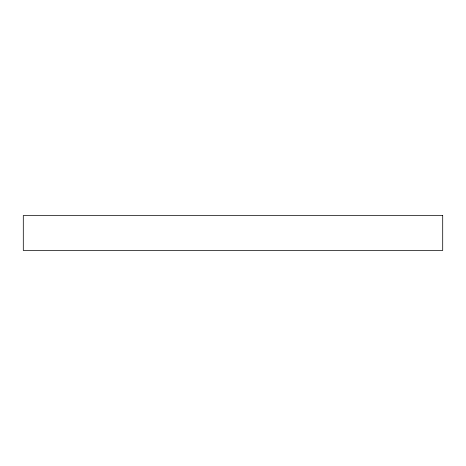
<?xml version="1.0" encoding="UTF-8"?>
<svg xmlns="http://www.w3.org/2000/svg" width="466" height="466" viewBox="0 0 466 466"><rect width="100%" height="100%" fill="white"/><g stroke="black" fill="none" stroke-linecap="round" stroke-linejoin="round"><path stroke-width="0.7" d="M442.7 215.525L23.3 215.525L23.3 250.475L442.7 250.475L442.7 215.525"/></g></svg>
